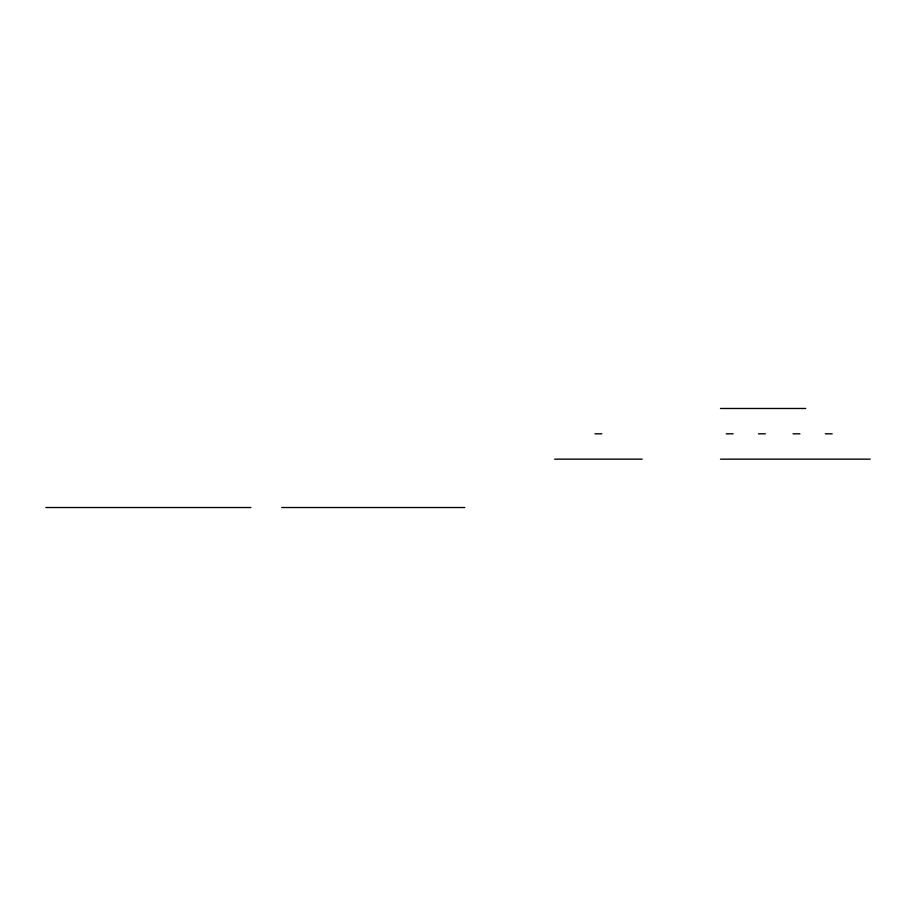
<?xml version="1.0" encoding="UTF-8"?>
<svg xmlns="http://www.w3.org/2000/svg" width="916" height="916" viewBox="0 0 916 916"><rect width="100%" height="100%" fill="white"/><g stroke="black" fill="none" stroke-linecap="round" stroke-linejoin="round"><path stroke-width="1.37" d="M720.468 408.479L805.702 408.479M594.976 433.818L601.869 433.818M726.239 433.818L733.132 433.818M758.482 433.818L765.375 433.818M793.038 433.818L799.931 433.818M825.293 433.818L832.186 433.818M554.649 459.156L642.185 459.156M720.468 459.156L870.2 459.156M45.8 507.521L250.904 507.521M281.636 507.521L464.778 507.521"/></g></svg>
